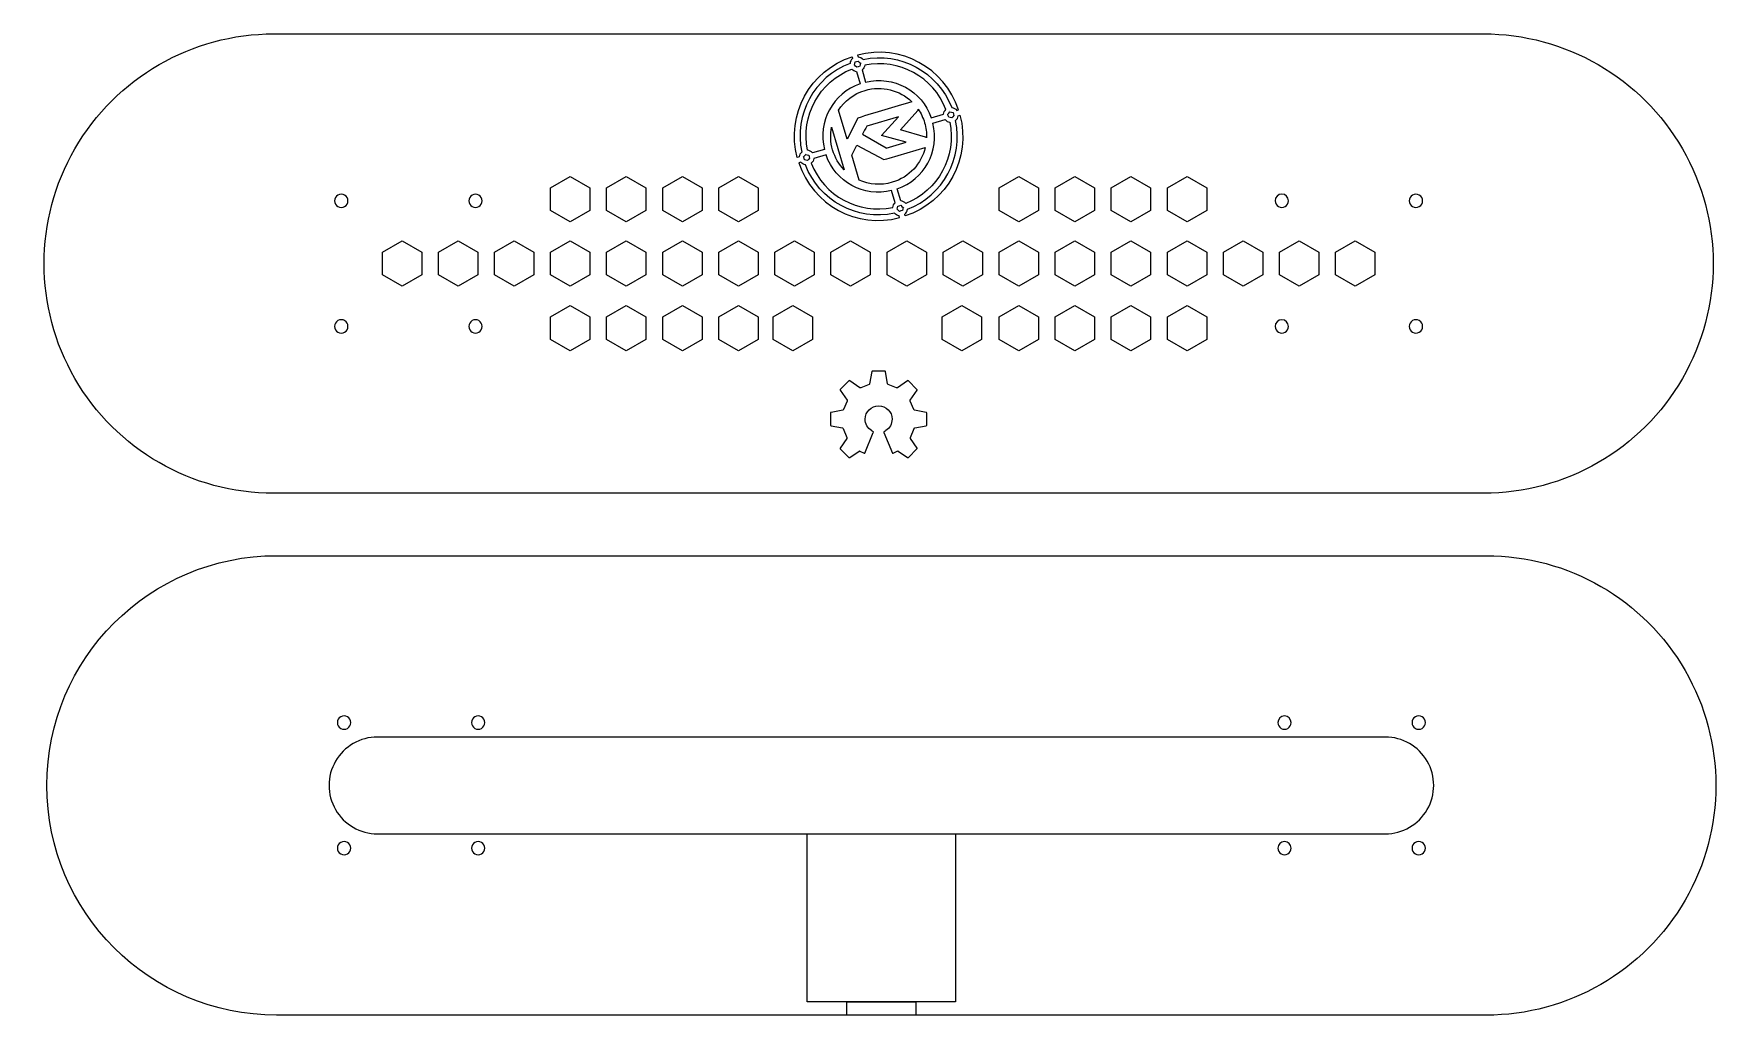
# Model space of a CAD drawing. Extents: x 3 to 427, y -61 to 202.
# Drawn here: x 2.9 to 212.8, y -60.5 to 61.2 of the extents above; entities that cross this region are included whole.
import ezdxf

# ---------------------------------------------------------------- set-up
doc = ezdxf.new("R2010")
doc.units = 0
doc.layers.get('0').update_dxf_attribs({"linetype": 'CONTINUOUS'})

msp = doc.modelspace()

# ---------------------------------------------------------------- linework, layer by layer
at = {"color": 7}
for p, q in [((32.69, 61.19), (182.69, 61.19)), ((41.875, 40.48), (41.875, 40.48)), ((58.515, 40.48), (58.515, 40.48)), ((158.515, 40.48), (158.515, 40.48)), ((175.155, 40.48), (175.155, 40.48)), ((41.875, 24.9), (41.875, 24.9)), ((58.515, 24.9), (58.515, 24.9)), ((158.515, 24.9), (158.515, 24.9)), ((175.155, 24.9), (175.155, 24.9))]:
    msp.add_line(p, q, dxfattribs=at)
at = {"color": 3}
for p, q in [((104.39575, 58.346417), (104.45935, 58.131357)), ((104.68578, 57.324757), (104.73118, 57.513587)), ((104.82657, 57.190957), (104.68578, 57.324757)), ((104.73118, 57.513587), (104.77668, 57.702407)), ((104.77665, 57.702407), (104.96288, 57.757407)), ((104.9674, 57.057227), (104.82657, 57.190957)), ((104.96288, 57.757467), (105.14912, 57.812467)), ((105.15366, 57.112287), (104.9674, 57.057287)), ((105.08491, 58.550177), (105.14431, 58.349467)), ((105.14912, 57.812537), (105.28994, 57.678817)), ((105.33989, 57.167357), (105.15366, 57.112357)), ((105.28994, 57.678817), (105.43074, 57.545017)), ((105.38535, 57.356157), (105.33985, 57.167357)), ((105.43074, 57.545017), (105.38534, 57.356157)), ((105.43074, 57.545017), (105.43074, 57.545017)), ((105.62211, 57.601597), (105.62211, 57.601597)), ((105.62779, 56.714127), (106.07999, 55.184757)), ((104.93439, 56.524697), (105.39082, 54.980987)), ((106.00409, 54.174207), (106.00409, 54.174207)), ((103.76988, 48.108077), (102.70446, 51.711347)), ((105.1071, 50.749137), (103.76988, 48.108077)), ((110.16685, 50.910487), (106.22828, 49.745907)), ((108.04153, 48.576397), (110.16685, 50.910487)), ((110.41888, 49.275557), (112.53898, 51.690667)), ((112.53898, 51.690667), (112.61098, 51.764367)), ((112.5863, 51.847677), (112.58623, 51.847677)), ((112.61094, 51.764387), (112.58634, 51.847687)), ((114.21195, 50.764297), (115.73557, 51.214807)), ((114.40962, 50.095807), (115.94191, 50.548887)), ((116.0384, 51.818197), (116.0384, 51.818197)), ((116.328, 51.038017), (116.2729, 51.224257)), ((116.27295, 51.224257), (116.40667, 51.365087)), ((116.38308, 50.851767), (116.32798, 51.038017)), ((116.57188, 50.806317), (116.38308, 50.851717)), ((116.40667, 51.365087), (116.54047, 51.505877)), ((116.48388, 51.697247), (116.48388, 51.697247)), ((116.54047, 51.505877), (116.7293, 51.460477)), ((116.54047, 51.505877), (116.54047, 51.505877)), ((116.76073, 50.760917), (116.57188, 50.806317)), ((116.7293, 51.460477), (116.91812, 51.414977)), ((116.89453, 50.901717), (116.76073, 50.760917)), ((117.02826, 51.042547), (116.89453, 50.901717)), ((116.91812, 51.415017), (116.97312, 51.228777)), ((116.9732, 51.228777), (117.0282, 51.042547)), ((117.37423, 51.699327), (117.57738, 51.759427)), ((117.56321, 51.028267), (117.77505, 51.090967)), ((117.57738, 51.759397), (117.57738, 51.759397)), ((117.77505, 51.090907), (117.77505, 51.090907)), ((101.85459, 49.615717), (103.41455, 44.339537)), ((105.6793, 48.725157), (108.61278, 47.058217)), ((106.22828, 49.745907), (106.22824, 49.745907)), ((111.10639, 47.758027), (108.04153, 48.576397)), ((113.51656, 48.384437), (110.41888, 49.275557)), ((113.61706, 48.361657), (113.51656, 48.384457)), ((113.63447, 48.302537), (113.61707, 48.361637)), ((116.51137, 50.225447), (116.51137, 50.225447)), ((98.512863, 46.074227), (98.646641, 46.215027)), ((98.590058, 46.406397), (98.590058, 46.406397)), ((98.646641, 46.215027), (98.835496, 46.169627)), ((98.646641, 46.215027), (98.646641, 46.215027)), ((98.861492, 46.755177), (98.861492, 46.755177)), ((100.97038, 46.849027), (99.480405, 46.408467)), ((101.16804, 46.180527), (99.669385, 45.737407)), ((104.35288, 46.136147), (104.99228, 47.397247)), ((104.99228, 47.397247), (108.33688, 45.582117)), ((108.61278, 47.058217), (108.62298, 47.023817)), ((108.62301, 47.023747), (111.10639, 47.758027)), ((108.99196, 45.775817), (113.4764, 47.101767)), ((113.4764, 47.101767), (113.4764, 47.101767)), ((97.841762, 45.923947), (97.604953, 45.853947)), ((97.604953, 45.853927), (97.604953, 45.853927)), ((98.04809, 45.258027), (97.802599, 45.185427)), ((97.802599, 45.185447), (97.802599, 45.185447)), ((98.434196, 45.747167), (98.379116, 45.933407)), ((98.37912, 45.933407), (98.512863, 46.074227)), ((98.489254, 45.560927), (98.434194, 45.747167)), ((98.678073, 45.515467), (98.489254, 45.560967)), ((98.866909, 45.470057), (98.678073, 45.515457)), ((98.835496, 46.169637), (99.024315, 46.124137)), ((99.000706, 45.610857), (98.866909, 45.470057)), ((99.134449, 45.751687), (99.000706, 45.610857)), ((99.024315, 46.124177), (99.079375, 45.937937)), ((99.079373, 45.937937), (99.134453, 45.751687)), ((99.339342, 45.132217), (99.339342, 45.132217)), ((103.41455, 44.339537), (103.41455, 44.339537)), ((105.26747, 43.043027), (104.35288, 46.136147)), ((108.33688, 45.582117), (108.50117, 45.630717)), ((108.50117, 45.630697), (108.71488, 45.693897)), ((108.71488, 45.693877), (108.99196, 45.775777)), ((109.75018, 40.237527), (109.29999, 41.760087)), ((110.43511, 40.455647), (109.98916, 41.963847)), ((110.25374, 39.863657), (110.43997, 39.918657)), ((110.43997, 39.918727), (110.5808, 39.784997)), ((109.97663, 39.430927), (110.02203, 39.619787)), ((110.11743, 39.297147), (109.97663, 39.430927)), ((110.02204, 39.619787), (110.06754, 39.808587)), ((110.06748, 39.808587), (110.25374, 39.863587)), ((110.25826, 39.163407), (110.11743, 39.297147)), ((110.29509, 38.394657), (110.22519, 38.630867)), ((110.44449, 39.218477), (110.25826, 39.163377)), ((110.63075, 39.273537), (110.44449, 39.218437)), ((110.5808, 39.784997), (110.7216, 39.651187)), ((110.67621, 39.462357), (110.63071, 39.273537)), ((110.7216, 39.651187), (110.6762, 39.462357)), ((110.7216, 39.651187), (110.7216, 39.651187)), ((110.91296, 39.707777), (110.91296, 39.707777)), ((110.98425, 38.598417), (110.91865, 38.820317))]:
    msp.add_line(p, q, dxfattribs=at)
at = {"color": 1}
for p, q in [((67.003116, 42.101789), (69.442001, 43.50988)), ((67.003116, 39.285607), (67.003116, 42.101789)), ((69.442001, 43.50988), (71.880887, 42.101789)), ((71.880887, 42.101789), (71.880887, 39.285606)), ((73.957301, 42.101789), (76.396187, 43.50988)), ((73.957301, 39.285607), (73.957301, 42.101789)), ((76.396187, 43.50988), (78.835073, 42.101789)), ((78.835073, 42.101789), (78.835073, 39.285606)), ((80.911479, 42.101789), (83.350365, 43.50988)), ((80.911479, 39.285607), (80.911479, 42.101789)), ((83.350365, 43.50988), (85.78925, 42.101789)), ((85.78925, 42.101789), (85.78925, 39.285606)), ((87.865657, 42.101789), (90.304543, 43.50988)), ((87.865657, 39.285607), (87.865657, 42.101789)), ((90.304543, 43.50988), (92.743428, 42.101789)), ((92.743428, 42.101789), (92.743428, 39.285606)), ((122.63656, 42.101789), (125.07545, 43.50988)), ((122.63656, 39.285607), (122.63656, 42.101789)), ((125.07545, 43.50988), (127.51433, 42.101789)), ((127.51433, 42.101789), (127.51433, 39.285606)), ((129.59075, 42.101789), (132.02963, 43.50988)), ((129.59075, 39.285607), (129.59075, 42.101789)), ((132.02963, 43.50988), (134.46852, 42.101789)), ((134.46852, 42.101789), (134.46852, 39.285606)), ((136.54492, 42.101789), (138.98381, 43.50988)), ((136.54492, 39.285607), (136.54492, 42.101789)), ((138.98381, 43.50988), (141.4227, 42.101789)), ((141.4227, 42.101789), (141.4227, 39.285606)), ((143.4991, 42.101789), (145.93799, 43.50988)), ((143.4991, 39.285607), (143.4991, 42.101789)), ((145.93799, 43.50988), (148.37687, 42.101789)), ((148.37687, 42.101789), (148.37687, 39.285606)), ((69.442001, 37.877515), (67.003116, 39.285607)), ((71.880887, 39.285606), (69.442001, 37.877515)), ((76.396187, 37.877515), (73.957301, 39.285607)), ((78.835073, 39.285606), (76.396187, 37.877515)), ((83.350365, 37.877515), (80.911479, 39.285607)), ((85.78925, 39.285606), (83.350365, 37.877515)), ((90.304543, 37.877515), (87.865657, 39.285607)), ((92.743428, 39.285606), (90.304543, 37.877515)), ((125.07545, 37.877515), (122.63656, 39.285607)), ((127.51433, 39.285606), (125.07545, 37.877515)), ((132.02963, 37.877515), (129.59075, 39.285607)), ((134.46852, 39.285606), (132.02963, 37.877515)), ((138.98381, 37.877515), (136.54492, 39.285607)), ((141.4227, 39.285606), (138.98381, 37.877515)), ((145.93799, 37.877515), (143.4991, 39.285607)), ((148.37687, 39.285606), (145.93799, 37.877515)), ((46.140578, 34.098097), (48.579464, 35.506188)), ((46.140578, 31.281914), (46.140578, 34.098097)), ((48.579464, 35.506188), (51.01835, 34.098096)), ((51.01835, 34.098096), (51.01835, 31.281914)), ((53.09476, 34.098097), (55.533646, 35.506188)), ((53.09476, 31.281914), (53.09476, 34.098097)), ((55.533646, 35.506188), (57.972531, 34.098096)), ((57.972531, 34.098096), (57.972531, 31.281914)), ((60.048938, 34.098097), (62.487823, 35.506188)), ((60.048938, 31.281914), (60.048938, 34.098097)), ((62.487823, 35.506188), (64.926709, 34.098096)), ((64.926709, 34.098096), (64.926709, 31.281914)), ((67.003116, 34.098097), (69.442001, 35.506188)), ((67.003116, 31.281914), (67.003116, 34.098097)), ((69.442001, 35.506188), (71.880887, 34.098096)), ((71.880887, 34.098096), (71.880887, 31.281914)), ((73.957301, 34.098097), (76.396187, 35.506188)), ((73.957301, 31.281914), (73.957301, 34.098097)), ((76.396187, 35.506188), (78.835073, 34.098096)), ((78.835073, 34.098096), (78.835073, 31.281914)), ((80.911479, 34.098097), (83.350365, 35.506188)), ((80.911479, 31.281914), (80.911479, 34.098097)), ((83.350365, 35.506188), (85.78925, 34.098096)), ((85.78925, 34.098096), (85.78925, 31.281914)), ((87.865657, 34.098097), (90.304543, 35.506188)), ((87.865657, 31.281914), (87.865657, 34.098097)), ((90.304543, 35.506188), (92.743428, 34.098096)), ((92.743428, 34.098096), (92.743428, 31.281914)), ((94.819842, 34.098097), (97.258728, 35.506188)), ((94.819842, 31.281914), (94.819842, 34.098097)), ((97.258728, 35.506188), (99.697614, 34.098096)), ((99.697614, 34.098096), (99.697614, 31.281914)), ((101.77403, 34.098097), (104.21291, 35.506188)), ((101.77403, 31.281914), (101.77403, 34.098097)), ((104.21291, 35.506188), (106.6518, 34.098096)), ((106.6518, 34.098096), (106.6518, 31.281914)), ((108.72821, 34.098097), (111.16709, 35.506188)), ((108.72821, 31.281914), (108.72821, 34.098097)), ((111.16709, 35.506188), (113.60598, 34.098096)), ((113.60598, 34.098096), (113.60598, 31.281914)), ((115.68238, 34.098097), (118.12127, 35.506188)), ((115.68238, 31.281914), (115.68238, 34.098097)), ((118.12127, 35.506188), (120.56015, 34.098096)), ((120.56015, 34.098096), (120.56015, 31.281914)), ((122.63656, 34.098097), (125.07545, 35.506188)), ((122.63656, 31.281914), (122.63656, 34.098097)), ((125.07545, 35.506188), (127.51433, 34.098096)), ((127.51433, 34.098096), (127.51433, 31.281914)), ((129.59075, 34.098097), (132.02963, 35.506188)), ((129.59075, 31.281914), (129.59075, 34.098097)), ((132.02963, 35.506188), (134.46852, 34.098096)), ((134.46852, 34.098096), (134.46852, 31.281914)), ((136.54492, 34.098097), (138.98381, 35.506188)), ((136.54492, 31.281914), (136.54492, 34.098097)), ((138.98381, 35.506188), (141.4227, 34.098096)), ((141.4227, 34.098096), (141.4227, 31.281914)), ((143.4991, 34.098097), (145.93799, 35.506188)), ((143.4991, 31.281914), (143.4991, 34.098097)), ((145.93799, 35.506188), (148.37687, 34.098096)), ((148.37687, 34.098096), (148.37687, 31.281914)), ((150.45328, 34.098097), (152.89217, 35.506188)), ((150.45328, 31.281914), (150.45328, 34.098097)), ((152.89217, 35.506188), (155.33105, 34.098096)), ((155.33105, 34.098096), (155.33105, 31.281914)), ((157.40746, 34.098097), (159.84634, 35.506188)), ((157.40746, 31.281914), (157.40746, 34.098097)), ((159.84634, 35.506188), (162.28523, 34.098096)), ((162.28523, 34.098096), (162.28523, 31.281914)), ((164.36165, 34.098097), (166.80054, 35.506188)), ((164.36165, 31.281914), (164.36165, 34.098097)), ((166.80054, 35.506188), (169.23942, 34.098096)), ((169.23942, 34.098096), (169.23942, 31.281914)), ((48.579464, 29.873823), (46.140578, 31.281914)), ((51.01835, 31.281914), (48.579464, 29.873823)), ((55.533646, 29.873823), (53.09476, 31.281914)), ((57.972531, 31.281914), (55.533646, 29.873823)), ((62.487823, 29.873823), (60.048938, 31.281914)), ((64.926709, 31.281914), (62.487823, 29.873823)), ((69.442001, 29.873823), (67.003116, 31.281914)), ((71.880887, 31.281914), (69.442001, 29.873823)), ((76.396187, 29.873823), (73.957301, 31.281914)), ((78.835073, 31.281914), (76.396187, 29.873823)), ((83.350365, 29.873823), (80.911479, 31.281914)), ((85.78925, 31.281914), (83.350365, 29.873823)), ((90.304543, 29.873823), (87.865657, 31.281914)), ((92.743428, 31.281914), (90.304543, 29.873823)), ((97.258728, 29.873823), (94.819842, 31.281914)), ((99.697614, 31.281914), (97.258728, 29.873823)), ((104.21291, 29.873823), (101.77403, 31.281914)), ((106.6518, 31.281914), (104.21291, 29.873823)), ((111.16709, 29.873823), (108.72821, 31.281914)), ((113.60598, 31.281914), (111.16709, 29.873823)), ((118.12127, 29.873823), (115.68238, 31.281914)), ((120.56015, 31.281914), (118.12127, 29.873823)), ((125.07545, 29.873823), (122.63656, 31.281914)), ((127.51433, 31.281914), (125.07545, 29.873823)), ((132.02963, 29.873823), (129.59075, 31.281914)), ((134.46852, 31.281914), (132.02963, 29.873823)), ((138.98381, 29.873823), (136.54492, 31.281914)), ((141.4227, 31.281914), (138.98381, 29.873823)), ((145.93799, 29.873823), (143.4991, 31.281914)), ((148.37687, 31.281914), (145.93799, 29.873823)), ((152.89217, 29.873823), (150.45328, 31.281914)), ((155.33105, 31.281914), (152.89217, 29.873823)), ((159.84634, 29.873823), (157.40746, 31.281914)), ((162.28523, 31.281914), (159.84634, 29.873823)), ((166.80054, 29.873823), (164.36165, 31.281914)), ((169.23942, 31.281914), (166.80054, 29.873823)), ((67.003116, 26.0944), (69.442001, 27.502495)), ((69.442001, 27.502495), (71.880887, 26.0944)), ((73.957301, 26.0944), (76.396187, 27.502495)), ((76.396187, 27.502495), (78.835073, 26.0944)), ((80.911479, 26.0944), (83.350365, 27.502495)), ((83.350365, 27.502495), (85.78925, 26.0944)), ((87.865657, 26.0944), (90.304543, 27.502495)), ((90.304543, 27.502495), (92.743428, 26.0944)), ((94.604518, 26.0944), (97.043404, 27.502495)), ((97.043404, 27.502495), (99.482289, 26.0944)), ((115.55565, 26.0944), (117.99454, 27.502495)), ((117.99454, 27.502495), (120.43342, 26.0944)), ((122.63656, 26.0944), (125.07545, 27.502495)), ((125.07545, 27.502495), (127.51433, 26.0944)), ((129.59075, 26.0944), (132.02963, 27.502495)), ((132.02963, 27.502495), (134.46852, 26.0944)), ((136.54492, 26.0944), (138.98381, 27.502495)), ((138.98381, 27.502495), (141.4227, 26.0944)), ((143.4991, 26.0944), (145.93799, 27.502495)), ((145.93799, 27.502495), (148.37687, 26.0944)), ((67.003116, 23.27822), (67.003116, 26.0944)), ((71.880887, 26.0944), (71.880887, 23.27822)), ((73.957301, 23.27822), (73.957301, 26.0944)), ((78.835073, 26.0944), (78.835073, 23.27822)), ((80.911479, 23.27822), (80.911479, 26.0944)), ((85.78925, 26.0944), (85.78925, 23.27822)), ((87.865657, 23.27822), (87.865657, 26.0944)), ((92.743428, 26.0944), (92.743428, 23.27822)), ((94.604518, 23.27822), (94.604518, 26.0944)), ((99.482289, 26.0944), (99.482289, 23.27822)), ((115.55565, 23.27822), (115.55565, 26.0944)), ((120.43342, 26.0944), (120.43342, 23.27822)), ((122.63656, 23.27822), (122.63656, 26.0944)), ((127.51433, 26.0944), (127.51433, 23.27822)), ((129.59075, 23.27822), (129.59075, 26.0944)), ((134.46852, 26.0944), (134.46852, 23.27822)), ((136.54492, 23.27822), (136.54492, 26.0944)), ((141.4227, 26.0944), (141.4227, 23.27822)), ((143.4991, 23.27822), (143.4991, 26.0944)), ((148.37687, 26.0944), (148.37687, 23.27822)), ((69.442001, 21.87013), (67.003116, 23.27822)), ((71.880887, 23.27822), (69.442001, 21.87013)), ((76.396187, 21.87013), (73.957301, 23.27822)), ((78.835073, 23.27822), (76.396187, 21.87013)), ((83.350365, 21.87013), (80.911479, 23.27822)), ((85.78925, 23.27822), (83.350365, 21.87013)), ((90.304543, 21.87013), (87.865657, 23.27822)), ((92.743428, 23.27822), (90.304543, 21.87013)), ((97.043404, 21.87013), (94.604518, 23.27822)), ((99.482289, 23.27822), (97.043404, 21.87013)), ((117.99454, 21.87013), (115.55565, 23.27822)), ((120.43342, 23.27822), (117.99454, 21.87013)), ((125.07545, 21.87013), (122.63656, 23.27822)), ((127.51433, 23.27822), (125.07545, 21.87013)), ((132.02963, 21.87013), (129.59075, 23.27822)), ((134.46852, 23.27822), (132.02963, 21.87013)), ((138.98381, 21.87013), (136.54492, 23.27822)), ((141.4227, 23.27822), (138.98381, 21.87013)), ((145.93799, 21.87013), (143.4991, 23.27822)), ((148.37687, 23.27822), (145.93799, 21.87013)), ((106.857607, 19.296912), (106.575477, 17.780772)), ((108.444459, 19.361917), (106.935719, 19.361917)), ((108.80488, 17.780772), (108.52266, 19.296912)), ((102.926414, 16.979053), (103.780563, 15.734254)), ((104.002594, 18.147078), (102.935776, 17.080349)), ((105.370447, 17.287221), (104.10389, 18.156441)), ((106.500575, 17.694991), (105.484316, 17.279018)), ((109.895952, 17.279018), (108.879782, 17.694991)), ((111.276466, 18.156441), (110.009821, 17.287221)), ((112.444402, 17.080349), (111.377673, 18.147078)), ((111.599704, 15.734254), (112.453765, 16.979053)), ((103.787608, 15.62092), (103.338196, 14.57265)), ((112.041893, 14.57265), (111.59257, 15.62092)), ((101.72067, 14.147135), (101.720759, 12.638485)), ((103.251435, 14.498015), (101.785674, 14.225425)), ((113.594504, 14.225425), (112.128654, 14.498015)), ((113.659151, 12.638396), (113.659329, 14.147046)), ((101.785764, 12.560194), (103.215589, 12.294114)), ((103.738387, 10.990017), (102.926235, 9.806478)), ((103.300478, 12.218945), (103.746858, 11.103886)), ((105.974834, 9.188091), (107.032022, 11.742515)), ((107.000991, 11.838015), (106.872677, 11.916573)), ((108.348067, 11.742515), (109.405166, 9.188002)), ((108.507412, 11.916573), (108.379098, 11.838015)), ((111.633142, 11.103797), (112.079522, 12.218855)), ((112.453765, 9.806389), (111.641524, 10.989928)), ((112.164322, 12.294025), (113.594147, 12.560105)), ((102.935598, 9.705093), (104.002505, 8.638364)), ((104.103801, 8.629001), (105.266387, 9.426975)), ((105.377848, 9.430809), (105.89057, 9.15706)), ((109.48943, 9.156971), (110.002152, 9.43072)), ((110.113613, 9.426886), (111.276288, 8.628912)), ((111.377495, 8.638275), (112.444402, 9.705004)), ((33.02839, -3.54376), (183.02839, -3.54376)), ((42.213391, -24.253759), (42.213391, -24.253759)), ((58.85339, -24.253759), (58.85339, -24.253759)), ((158.85339, -24.253759), (158.85339, -24.253759)), ((175.493389, -24.253759), (175.493389, -24.253759)), ((170.52839, -26.04376), (45.52839, -26.04376)), ((42.213391, -39.833761), (42.213391, -39.833761)), ((58.85339, -39.833761), (58.85339, -39.833761)), ((158.85339, -39.833761), (158.85339, -39.833761)), ((175.493389, -39.833761), (175.493389, -39.833761))]:
    msp.add_line(p, q, dxfattribs=at)
at = {"color": 6}
for p, q in [((98.828415, -38.03864), (117.228415, -38.03864)), ((98.828415, -58.888638), (98.828415, -38.03864)), ((117.228415, -38.03864), (117.228415, -58.888638)), ((117.228415, -58.888638), (98.828415, -58.888638)), ((103.75342, -58.88801), (112.30342, -58.88801)), ((103.75342, -60.53801), (103.75342, -58.88801)), ((112.30342, -60.53801), (103.75342, -60.53801)), ((112.30342, -58.88801), (112.30342, -60.53801))]:
    msp.add_line(p, q, dxfattribs=at)
at = {"color": 7}
for points in [[(8.008276, 46.94), (13.099311, 55.757931), (22.507931, 61.19), (32.69, 61.19)], [(182.69, 61.19), (192.872069, 61.19), (202.280689, 55.757931), (207.371724, 46.94)], [(8.008276, 18.44), (2.917241, 27.257931), (2.917241, 38.122069), (8.008276, 46.94)], [(207.371724, 46.94), (212.462759, 38.122069), (212.462759, 27.257931), (207.371724, 18.44)], [(40.6375, 41.194471), (40.382244, 41.047099), (40.225, 40.774744), (40.225, 40.48)], [(40.225, 40.48), (40.225, 40.185256), (40.382244, 39.912901), (40.6375, 39.765529)], [(41.4625, 41.194471), (41.207244, 41.341843), (40.892756, 41.341843), (40.6375, 41.194471)], [(41.875, 40.48), (41.875, 40.774744), (41.717756, 41.047099), (41.4625, 41.194471)], [(41.4625, 39.765529), (41.717756, 39.912901), (41.875, 40.185256), (41.875, 40.48)], [(57.2775, 41.194471), (57.022244, 41.047099), (56.865, 40.774744), (56.865, 40.48)], [(56.865, 40.48), (56.865, 40.185256), (57.022244, 39.912901), (57.2775, 39.765529)], [(58.1025, 41.194471), (57.847244, 41.341843), (57.532756, 41.341843), (57.2775, 41.194471)], [(58.515, 40.48), (58.515, 40.774744), (58.357756, 41.047099), (58.1025, 41.194471)], [(58.1025, 39.765529), (58.357756, 39.912901), (58.515, 40.185256), (58.515, 40.48)], [(157.69, 41.305), (157.234365, 41.305), (156.865, 40.935635), (156.865, 40.48)], [(156.865, 40.48), (156.865, 40.185256), (157.022244, 39.912901), (157.2775, 39.765529)], [(158.515, 40.48), (158.515, 40.935635), (158.145635, 41.305), (157.69, 41.305)], [(158.1025, 39.765529), (158.357756, 39.912901), (158.515, 40.185256), (158.515, 40.48)], [(173.9175, 41.194471), (173.662244, 41.047099), (173.505, 40.774744), (173.505, 40.48)], [(173.505, 40.48), (173.505, 40.185256), (173.662244, 39.912901), (173.9175, 39.765529)], [(174.7425, 41.194471), (174.487244, 41.341843), (174.172756, 41.341843), (173.9175, 41.194471)], [(175.155, 40.48), (175.155, 40.774744), (174.997756, 41.047099), (174.7425, 41.194471)], [(174.7425, 39.765529), (174.997756, 39.912901), (175.155, 40.185256), (175.155, 40.48)], [(40.6375, 39.765529), (40.892756, 39.618157), (41.207244, 39.618157), (41.4625, 39.765529)], [(57.2775, 39.765529), (57.532756, 39.618157), (57.847244, 39.618157), (58.1025, 39.765529)], [(157.2775, 39.765529), (157.532756, 39.618157), (157.847244, 39.618157), (158.1025, 39.765529)], [(173.9175, 39.765529), (174.172756, 39.618157), (174.487244, 39.618157), (174.7425, 39.765529)], [(40.6375, 25.614471), (40.382244, 25.467099), (40.225, 25.194744), (40.225, 24.9)], [(41.4625, 25.614471), (41.207244, 25.761843), (40.892756, 25.761843), (40.6375, 25.614471)], [(41.875, 24.9), (41.875, 25.194744), (41.717756, 25.467099), (41.4625, 25.614471)], [(57.2775, 25.614471), (57.022244, 25.467099), (56.865, 25.194744), (56.865, 24.9)], [(58.1025, 25.614471), (57.847244, 25.761843), (57.532756, 25.761843), (57.2775, 25.614471)], [(58.515, 24.9), (58.515, 25.194744), (58.357756, 25.467099), (58.1025, 25.614471)], [(157.69, 25.725), (157.234365, 25.725), (156.865, 25.355635), (156.865, 24.9)], [(158.515, 24.9), (158.515, 25.355635), (158.145635, 25.725), (157.69, 25.725)], [(173.9175, 25.614471), (173.662244, 25.467099), (173.505, 25.194744), (173.505, 24.9)], [(174.7425, 25.614471), (174.487244, 25.761843), (174.172756, 25.761843), (173.9175, 25.614471)], [(175.155, 24.9), (175.155, 25.194744), (174.997756, 25.467099), (174.7425, 25.614471)], [(40.225, 24.9), (40.225, 24.605256), (40.382244, 24.332901), (40.6375, 24.185529)], [(40.6375, 24.185529), (40.892756, 24.038157), (41.207244, 24.038157), (41.4625, 24.185529)], [(41.4625, 24.185529), (41.717756, 24.332901), (41.875, 24.605256), (41.875, 24.9)], [(56.865, 24.9), (56.865, 24.605256), (57.022244, 24.332901), (57.2775, 24.185529)], [(57.2775, 24.185529), (57.532756, 24.038157), (57.847244, 24.038157), (58.1025, 24.185529)], [(58.1025, 24.185529), (58.357756, 24.332901), (58.515, 24.605256), (58.515, 24.9)], [(156.865, 24.9), (156.865, 24.605256), (157.022244, 24.332901), (157.2775, 24.185529)], [(157.2775, 24.185529), (157.532756, 24.038157), (157.847244, 24.038157), (158.1025, 24.185529)], [(158.1025, 24.185529), (158.357756, 24.332901), (158.515, 24.605256), (158.515, 24.9)], [(173.505, 24.9), (173.505, 24.605256), (173.662244, 24.332901), (173.9175, 24.185529)], [(173.9175, 24.185529), (174.172756, 24.038157), (174.487244, 24.038157), (174.7425, 24.185529)], [(174.7425, 24.185529), (174.997756, 24.332901), (175.155, 24.605256), (175.155, 24.9)], [(32.69, 4.19), (22.507931, 4.19), (13.099311, 9.622069), (8.008276, 18.44)], [(207.371724, 18.44), (202.280689, 9.622069), (192.872069, 4.19), (182.69, 4.19)], [(182.69, 4.19), (182.69, 4.19), (32.69, 4.19), (32.69, 4.19)]]:
    msp.add_open_spline(points, degree=3, dxfattribs=at)
at = {"color": 3}
for points in [[(117.57738, 51.759397), (115.89082, 56.986847), (110.38895, 59.977527), (105.08491, 58.550177)], [(105.77474, 58.009717), (110.39186, 58.988112), (115.05679, 56.452867), (116.74769, 52.046867)], [(97.604953, 45.853927), (96.177537, 51.158007), (99.168356, 56.659827), (104.39575, 58.346417)], [(104.14474, 57.530937), (99.711939, 55.850317), (97.159323, 51.164697), (98.148124, 46.530467)], [(98.861492, 46.755177), (97.992135, 50.996187), (100.32753, 55.268427), (104.37395, 56.822137)], [(104.45932, 58.131357), (104.28247, 57.979097), (104.16929, 57.763577), (104.14474, 57.530937)], [(104.37395, 56.822137), (104.51921, 56.660127), (104.71852, 56.554247), (104.93439, 56.524697)], [(105.14425, 58.349467), (105.39118, 58.326167), (105.61954, 58.203007), (105.77474, 58.009717)], [(105.96526, 57.289537), (105.92886, 57.063407), (105.80838, 56.856977), (105.62779, 56.714127)], [(116.0384, 51.818197), (114.47031, 55.848317), (110.20008, 58.168147), (105.96526, 57.289537)], [(105.39082, 54.980987), (102.02028, 53.845907), (100.09001, 50.294927), (100.97038, 46.849027)], [(106.00409, 54.174207), (108.12119, 54.800197), (110.31052, 54.192107), (111.80071, 52.769347)], [(106.07999, 55.184757), (109.52584, 56.065167), (113.07682, 54.134887), (114.21195, 50.764297)], [(102.70446, 51.711347), (103.44879, 52.858457), (104.59021, 53.756097), (106.00409, 54.174207)], [(111.80071, 52.769347), (109.56665, 52.105547), (107.34207, 51.409977), (105.1071, 50.749137)], [(117.77505, 51.090907), (119.20246, 45.786827), (116.21164, 40.285017), (110.98425, 38.598417)], [(111.26014, 39.423527), (115.67974, 41.113097), (118.22132, 45.793377), (117.23054, 50.420977)], [(112.58623, 51.847677), (112.93364, 51.343687), (113.2088, 50.777177), (113.39177, 50.158317)], [(115.73557, 51.214807), (115.75637, 51.447167), (115.86552, 51.663417), (116.0384, 51.818197)], [(115.94191, 50.548887), (116.08549, 50.375017), (116.28912, 50.259697), (116.51137, 50.225447)], [(116.74769, 52.046867), (116.99409, 52.020567), (117.22124, 51.894787), (117.37423, 51.699327)], [(117.23054, 50.420977), (117.41594, 50.571997), (117.5357, 50.790877), (117.56321, 51.028267)], [(101.98815, 46.786537), (101.70676, 47.738387), (101.67506, 48.704807), (101.85459, 49.615717)], [(106.22824, 49.745907), (106.04228, 49.400597), (105.85095, 49.079757), (105.6793, 48.725157)], [(109.98916, 41.963847), (113.35972, 43.098907), (115.28999, 46.649907), (114.40962, 50.095807)], [(116.51137, 50.225447), (117.39832, 45.986947), (115.07928, 41.709957), (111.04663, 40.138787)], [(113.39177, 50.158317), (113.57476, 49.539477), (113.65187, 48.914467), (113.63447, 48.302537)], [(98.148124, 46.530467), (97.973226, 46.375517), (97.86268, 46.157907), (97.841762, 45.923947)], [(99.480405, 46.408467), (99.329027, 46.601917), (99.105027, 46.727117), (98.861492, 46.755177)], [(109.29999, 41.760087), (105.85414, 40.879677), (102.30316, 42.809957), (101.16804, 46.180527)], [(103.41455, 44.339537), (102.76863, 45.006367), (102.26967, 45.834637), (101.98815, 46.786537)], [(113.4764, 47.101767), (112.99962, 45.097467), (111.49296, 43.396607), (109.37589, 42.770627)], [(97.802599, 45.185447), (99.48916, 39.957987), (104.99104, 36.967297), (110.29509, 38.394657)], [(98.617991, 44.934517), (98.39557, 44.968647), (98.191808, 45.084047), (98.04809, 45.258027)], [(109.65052, 38.944677), (105.0059, 37.937197), (100.30247, 40.491417), (98.617991, 44.934517)], [(99.669385, 45.737407), (99.641985, 45.501117), (99.523209, 45.283197), (99.339342, 45.132217)], [(99.339342, 45.132217), (100.90858, 41.091097), (105.19377, 38.767467), (109.43831, 39.660037)], [(109.37589, 42.770627), (107.962, 42.352567), (106.51599, 42.485267), (105.26747, 43.043027)], [(109.43831, 39.660037), (109.46771, 39.883927), (109.57921, 40.090307), (109.75018, 40.237527)], [(111.04663, 40.138787), (110.89211, 40.318827), (110.67213, 40.433307), (110.43511, 40.455647)], [(110.22523, 38.630867), (110.00218, 38.661367), (109.79679, 38.773537), (109.65052, 38.944677)], [(110.91865, 38.820317), (111.10663, 38.969007), (111.22941, 39.186527), (111.26014, 39.423527)]]:
    msp.add_open_spline(points, degree=3, dxfattribs=at)
at = {"color": 1}
for points in [[(106.935719, 19.361917), (106.899428, 19.361917), (106.864206, 19.332669), (106.857607, 19.296912)], [(108.52266, 19.296912), (108.516062, 19.332669), (108.48084, 19.361917), (108.444459, 19.361917)], [(102.935776, 17.080349), (102.910096, 17.05458), (102.905816, 17.009014), (102.926414, 16.979053)], [(104.10389, 18.156441), (104.07384, 18.177039), (104.028275, 18.172848), (104.002594, 18.147078)], [(105.484316, 17.279018), (105.45168, 17.262967), (105.400318, 17.266623), (105.370447, 17.287221)], [(106.575477, 17.780772), (106.5687, 17.745015), (106.535172, 17.706405), (106.500575, 17.694991)], [(108.879782, 17.694991), (108.845274, 17.706405), (108.811657, 17.745015), (108.80488, 17.780772)], [(110.009821, 17.287221), (109.97986, 17.266623), (109.928499, 17.262967), (109.895952, 17.279018)], [(111.377673, 18.147078), (111.351903, 18.172848), (111.306427, 18.177039), (111.276466, 18.156441)], [(112.453765, 16.979053), (112.474184, 17.009014), (112.470172, 17.05458), (112.444402, 17.080349)], [(103.780563, 15.734254), (103.801072, 15.704115), (103.804282, 15.653289), (103.787608, 15.62092)], [(106.021559, 13.384116), (106.021559, 14.305588), (106.768617, 15.052557), (107.69, 15.052557)], [(107.69, 15.052557), (108.611383, 15.052557), (109.358352, 14.305588), (109.358352, 13.384116)], [(111.59257, 15.62092), (111.575807, 15.653289), (111.579017, 15.704115), (111.599704, 15.734254)], [(101.785674, 14.225425), (101.749829, 14.218649), (101.72067, 14.183516), (101.72067, 14.147135)], [(101.720759, 12.638485), (101.720759, 12.602104), (101.750007, 12.566704), (101.785764, 12.560194)], [(103.338196, 14.57265), (103.326247, 14.53823), (103.287281, 14.504703), (103.251435, 14.498015)], [(106.791533, 11.978723), (106.328657, 12.275121), (106.021559, 12.793639), (106.021559, 13.384116)], [(109.358352, 13.384116), (109.358352, 12.793639), (109.051343, 12.275121), (108.588378, 11.978723)], [(112.128654, 14.498015), (112.092987, 14.504703), (112.053931, 14.53823), (112.041893, 14.57265)], [(113.594147, 12.560105), (113.629815, 12.566615), (113.659151, 12.602015), (113.659151, 12.638396)], [(113.659329, 14.147046), (113.659419, 14.183516), (113.630171, 14.218649), (113.594504, 14.225425)], [(103.215589, 12.294114), (103.251345, 12.287605), (103.289599, 12.253631), (103.300478, 12.218945)], [(103.746858, 11.103886), (103.762819, 11.071161), (103.759074, 11.019978), (103.738387, 10.990017)], [(106.872677, 11.916573), (106.848958, 11.931018), (106.816768, 11.955896), (106.791533, 11.978723)], [(107.032022, 11.742515), (107.046021, 11.776131), (107.032022, 11.819022), (107.000991, 11.838015)], [(108.379098, 11.838015), (108.348246, 11.819022), (108.334157, 11.776131), (108.348067, 11.742515)], [(108.588378, 11.978723), (108.563321, 11.955896), (108.531042, 11.931018), (108.507412, 11.916573)], [(111.641524, 10.989928), (111.621015, 11.019889), (111.617181, 11.071072), (111.633142, 11.103797)], [(112.079522, 12.218855), (112.09049, 12.253542), (112.128476, 12.287516), (112.164322, 12.294025)], [(102.926235, 9.806478), (102.905726, 9.776517), (102.909917, 9.730863), (102.935598, 9.705093)], [(104.002505, 8.638364), (104.028186, 8.612773), (104.073751, 8.608582), (104.103801, 8.629001)], [(105.266387, 9.426975), (105.296347, 9.447484), (105.346549, 9.449089), (105.377848, 9.430809)], [(105.89057, 9.15706), (105.923027, 9.140475), (105.960924, 9.154474), (105.974834, 9.188091)], [(109.405166, 9.188002), (109.419076, 9.154385), (109.456884, 9.140475), (109.48943, 9.156971)], [(110.002152, 9.43072), (110.03354, 9.449), (110.083653, 9.447484), (110.113613, 9.426886)], [(111.276288, 8.628912), (111.306249, 8.608493), (111.351903, 8.612683), (111.377495, 8.638275)], [(112.444402, 9.705004), (112.470172, 9.730774), (112.474363, 9.776428), (112.453765, 9.806389)], [(4.52839, -32.04376), (4.52839, -16.303645), (17.288275, -3.54376), (33.02839, -3.54376)], [(183.02839, -3.54376), (193.210459, -3.54376), (202.61908, -8.975829), (207.710114, -17.79376)], [(207.710114, -17.79376), (212.801149, -26.611691), (212.801149, -37.475829), (207.710114, -46.29376)], [(40.975891, -23.539288), (40.720635, -23.68666), (40.563391, -23.959015), (40.563391, -24.253759)], [(40.563391, -24.253759), (40.563391, -24.548503), (40.720635, -24.820858), (40.975891, -24.96823)], [(41.800891, -23.539288), (41.545635, -23.391916), (41.231147, -23.391916), (40.975891, -23.539288)], [(40.975891, -24.96823), (41.231147, -25.115602), (41.545635, -25.115602), (41.800891, -24.96823)], [(42.213391, -24.253759), (42.213391, -23.959015), (42.056147, -23.68666), (41.800891, -23.539288)], [(41.800891, -24.96823), (42.056147, -24.820858), (42.213391, -24.548503), (42.213391, -24.253759)], [(57.61589, -23.539288), (57.360634, -23.68666), (57.20339, -23.959015), (57.20339, -24.253759)], [(57.20339, -24.253759), (57.20339, -24.548503), (57.360634, -24.820858), (57.61589, -24.96823)], [(58.44089, -23.539288), (58.185634, -23.391916), (57.871146, -23.391916), (57.61589, -23.539288)], [(57.61589, -24.96823), (57.871146, -25.115602), (58.185634, -25.115602), (58.44089, -24.96823)], [(58.85339, -24.253759), (58.85339, -23.959015), (58.696146, -23.68666), (58.44089, -23.539288)], [(58.44089, -24.96823), (58.696146, -24.820858), (58.85339, -24.548503), (58.85339, -24.253759)], [(158.02839, -23.428759), (157.572755, -23.428759), (157.20339, -23.798124), (157.20339, -24.253759)], [(157.20339, -24.253759), (157.20339, -24.548503), (157.360634, -24.820858), (157.61589, -24.96823)], [(157.61589, -24.96823), (157.871146, -25.115602), (158.185634, -25.115602), (158.44089, -24.96823)], [(158.85339, -24.253759), (158.85339, -23.798124), (158.484025, -23.428759), (158.02839, -23.428759)], [(158.44089, -24.96823), (158.696146, -24.820858), (158.85339, -24.548503), (158.85339, -24.253759)], [(174.255889, -23.539288), (174.000633, -23.68666), (173.843389, -23.959015), (173.843389, -24.253759)], [(173.843389, -24.253759), (173.843389, -24.548503), (174.000633, -24.820858), (174.255889, -24.96823)], [(175.080889, -23.539288), (174.825633, -23.391916), (174.511145, -23.391916), (174.255889, -23.539288)], [(174.255889, -24.96823), (174.511145, -25.115602), (174.825633, -25.115602), (175.080889, -24.96823)], [(175.493389, -24.253759), (175.493389, -23.959015), (175.336145, -23.68666), (175.080889, -23.539288)], [(175.080889, -24.96823), (175.336145, -24.820858), (175.493389, -24.548503), (175.493389, -24.253759)], [(45.52839, -26.04376), (43.384796, -26.04376), (41.404034, -27.187354), (40.332238, -29.04376)], [(175.724542, -29.04376), (174.652746, -27.187354), (172.671984, -26.04376), (170.52839, -26.04376)], [(40.332238, -29.04376), (39.260441, -30.900166), (39.260441, -33.187354), (40.332238, -35.04376)], [(175.724542, -35.04376), (176.796339, -33.187354), (176.796339, -30.900166), (175.724542, -29.04376)], [(33.02839, -60.54376), (17.288275, -60.54376), (4.52839, -47.783875), (4.52839, -32.04376)], [(40.332238, -35.04376), (41.404034, -36.900166), (43.384796, -38.04376), (45.52839, -38.04376)], [(170.52839, -38.04376), (172.671984, -38.04376), (174.652746, -36.900166), (175.724542, -35.04376)], [(40.975891, -39.11929), (40.720635, -39.266662), (40.563391, -39.539017), (40.563391, -39.833761)], [(40.563391, -39.833761), (40.563391, -40.128505), (40.720635, -40.40086), (40.975891, -40.548232)], [(41.800891, -39.11929), (41.545635, -38.971918), (41.231147, -38.971918), (40.975891, -39.11929)], [(42.213391, -39.833761), (42.213391, -39.539017), (42.056147, -39.266662), (41.800891, -39.11929)], [(41.800891, -40.548232), (42.056147, -40.40086), (42.213391, -40.128505), (42.213391, -39.833761)], [(45.52839, -38.04376), (45.52839, -38.04376), (170.52839, -38.04376), (170.52839, -38.04376)], [(57.61589, -39.11929), (57.360634, -39.266662), (57.20339, -39.539017), (57.20339, -39.833761)], [(57.20339, -39.833761), (57.20339, -40.128505), (57.360634, -40.40086), (57.61589, -40.548232)], [(58.44089, -39.11929), (58.185634, -38.971918), (57.871146, -38.971918), (57.61589, -39.11929)], [(58.85339, -39.833761), (58.85339, -39.539017), (58.696146, -39.266662), (58.44089, -39.11929)], [(58.44089, -40.548232), (58.696146, -40.40086), (58.85339, -40.128505), (58.85339, -39.833761)], [(158.02839, -39.008761), (157.572755, -39.008761), (157.20339, -39.378126), (157.20339, -39.833761)], [(157.20339, -39.833761), (157.20339, -40.128505), (157.360634, -40.40086), (157.61589, -40.548232)], [(158.85339, -39.833761), (158.85339, -39.378126), (158.484025, -39.008761), (158.02839, -39.008761)], [(158.44089, -40.548232), (158.696146, -40.40086), (158.85339, -40.128505), (158.85339, -39.833761)], [(174.255889, -39.11929), (174.000633, -39.266662), (173.843389, -39.539017), (173.843389, -39.833761)], [(173.843389, -39.833761), (173.843389, -40.128505), (174.000633, -40.40086), (174.255889, -40.548232)], [(175.080889, -39.11929), (174.825633, -38.971918), (174.511145, -38.971918), (174.255889, -39.11929)], [(175.493389, -39.833761), (175.493389, -39.539017), (175.336145, -39.266662), (175.080889, -39.11929)], [(175.080889, -40.548232), (175.336145, -40.40086), (175.493389, -40.128505), (175.493389, -39.833761)], [(40.975891, -40.548232), (41.231147, -40.695604), (41.545635, -40.695604), (41.800891, -40.548232)], [(57.61589, -40.548232), (57.871146, -40.695604), (58.185634, -40.695604), (58.44089, -40.548232)], [(157.61589, -40.548232), (157.871146, -40.695604), (158.185634, -40.695604), (158.44089, -40.548232)], [(174.255889, -40.548232), (174.511145, -40.695604), (174.825633, -40.695604), (175.080889, -40.548232)], [(207.710114, -46.29376), (202.61908, -55.111691), (193.210459, -60.54376), (183.02839, -60.54376)], [(183.02839, -60.54376), (183.02839, -60.54376), (33.02839, -60.54376), (33.02839, -60.54376)]]:
    msp.add_open_spline(points, degree=3, dxfattribs=at)

doc.saveas('drawing.dxf')
